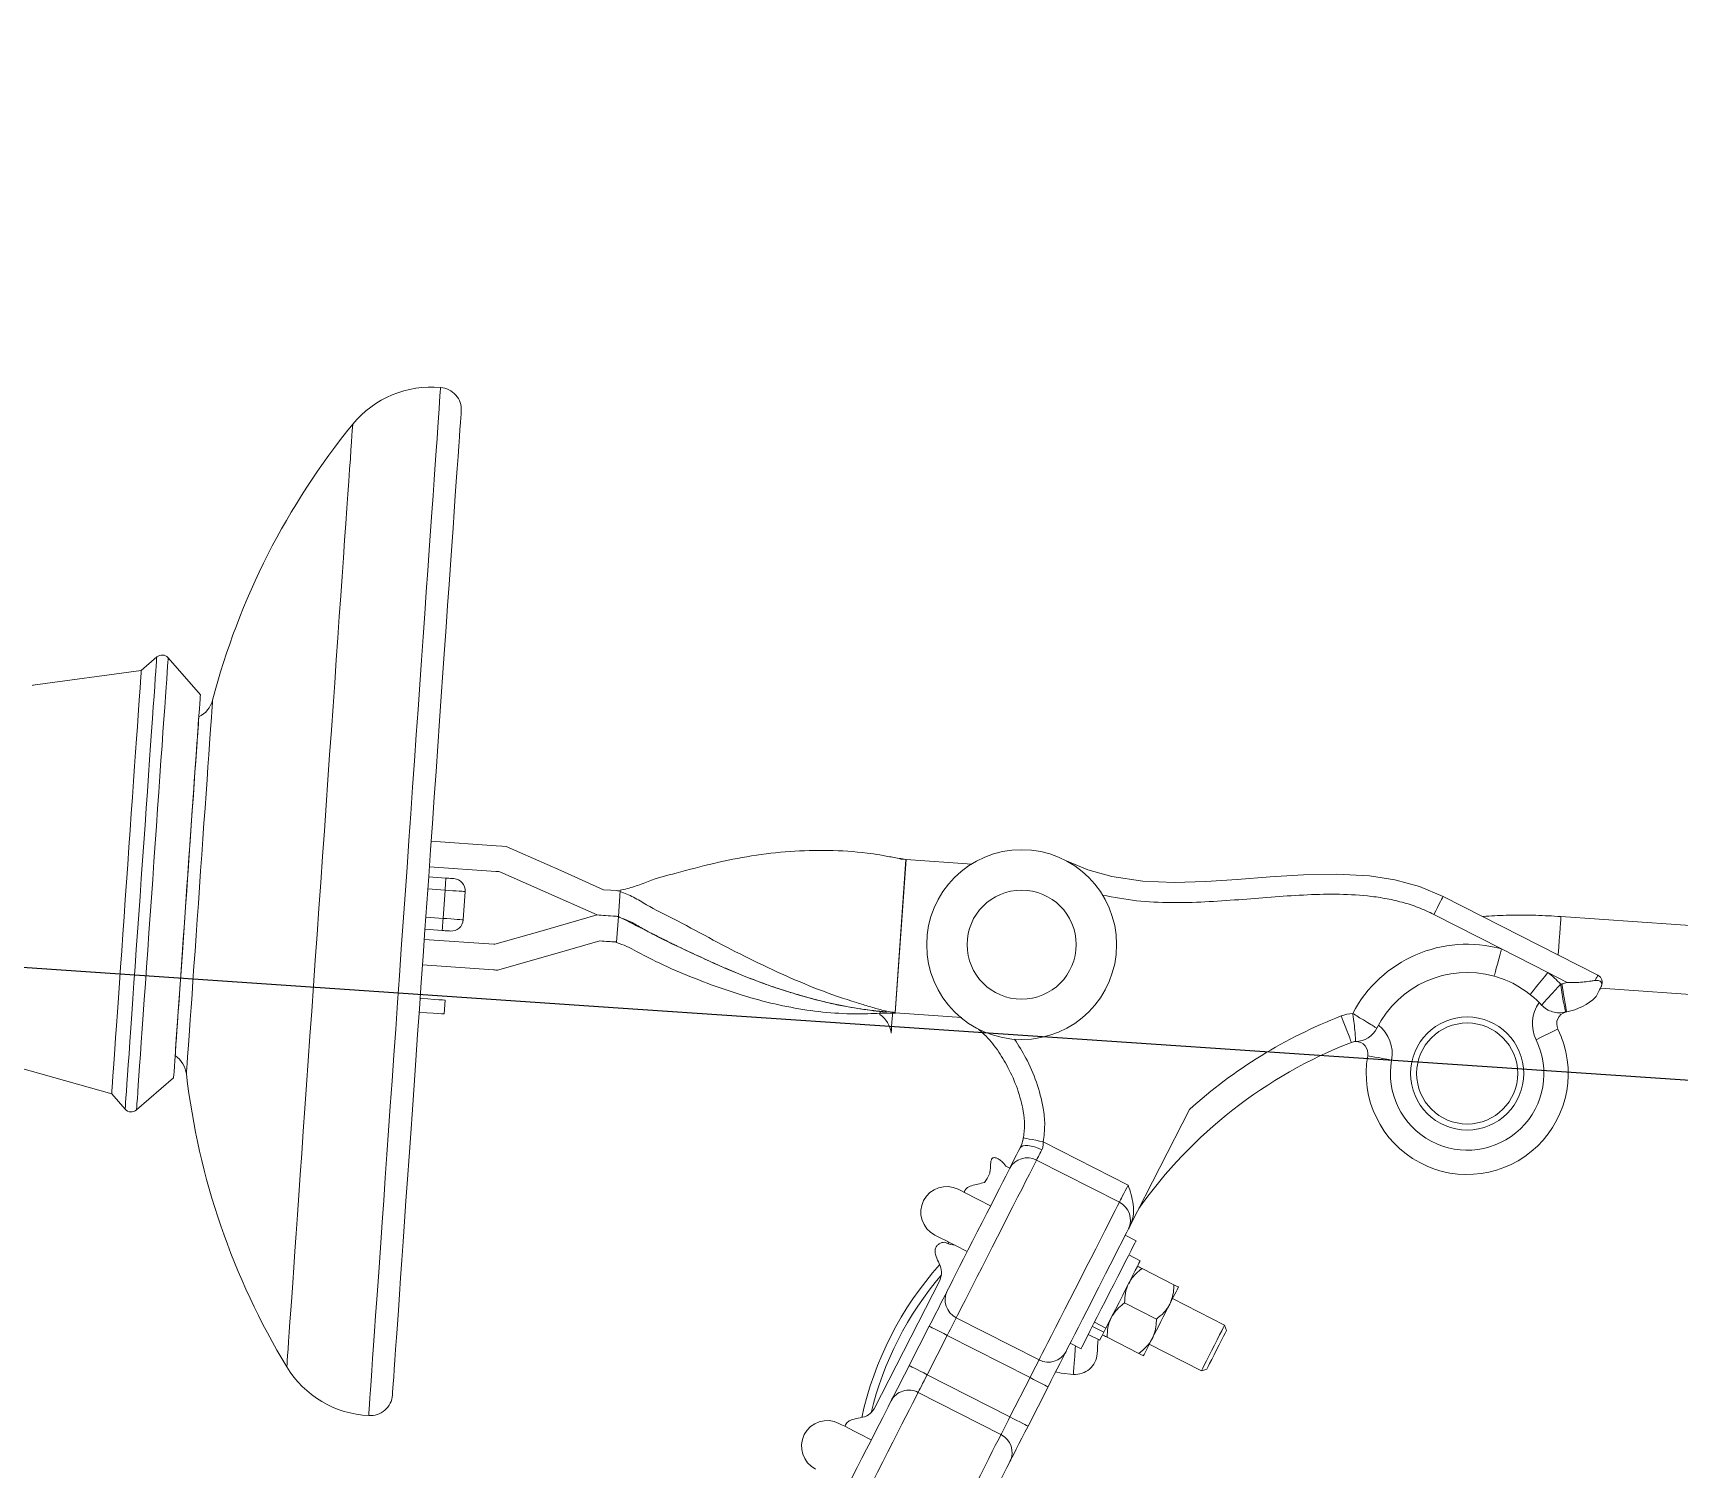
# Model space of a CAD drawing. Header units: millimetres. Extents: x 1587714 to 3094800, y -694377 to -413614.
# Drawn here: x 2257578.2 to 2257985.5, y -549920.4 to -549565 of the extents above; entities that cross this region are included whole.
import ezdxf

# ---------------------------------------------------------------- set-up
doc = ezdxf.new("R2010")
doc.units = ezdxf.units.MM

# ---------------------------------------------------------------- blocks, each defined once
blk = doc.blocks.new('poste RT1 vista lateral')
at = {"color": 7, "linetype": 'Continuous', "lineweight": 15}
for p, q in [((1221.1486, 9026.1738), (1217.3214, 9022.8465)), ((1231.936, 9016.8126), (1223.9701, 9025.9764)), ((1217.3214, 9022.8465), (1190.5083, 9019.2301)), ((1289.0289, 8980.592), (1305.1416, 8979.4648)), ((1403.8661, 8938.1278), (1406.5169, 8976.0354)), ((1406.5172, 8976.0411), (1405.1575, 8976.1012)), ((1406.5169, 8976.0354), (1422.8147, 8974.8957)), ((1304.9919, 8973.1095), (1288.5859, 8974.2568)), ((1288.4116, 8971.7629), (1292.6708, 8971.4653)), ((1292.4615, 8968.4727), (1291.9732, 8961.4899)), ((1297.4493, 8968.1237), (1296.961, 8961.1409)), ((1335.8049, 8968.2992), (1335.362, 8961.9639)), ((1539.3773, 8966.9383), (1577.677, 8947.4242)), ((1334.919, 8955.6296), (1335.362, 8961.9639)), ((1553.8693, 8953.9435), (1537.1074, 8962.4836)), ((1962.7506, 8934.3827), (1568.5253, 8961.9496)), ((1304.5674, 8955.0955), (1287.3303, 8956.301)), ((1291.764, 8958.4973), (1287.5047, 8958.7948)), ((1565.2832, 8948.127), (1553.8693, 8953.9435)), ((1286.8874, 8949.9667), (1304.4177, 8948.7402)), ((1570.1217, 8945.6618), (1565.2832, 8948.127)), ((1578.2917, 8944.2255), (1961.5648, 8917.4245)), ((1292.2319, 8937.8607), (1292.4692, 8941.2558)), ((1563.7401, 8940.0523), (1563.7282, 8940.0399)), ((1403.8655, 8938.1201), (1403.1975, 8938.184)), ((1403.6911, 8938.1411), (1403.1975, 8938.184)), ((1403.8661, 8938.1278), (1420.2915, 8936.9786)), ((1569.7002, 8938.329), (1569.7042, 8938.3118)), ((1183.9482, 8925.4162), (1209.9969, 8918.1025)), ((1216.1454, 8914.078), (1225.3092, 8922.044)), ((1209.9969, 8918.1025), (1213.3239, 8914.2754)), ((1476.6128, 8914.2182), (1461.9946, 8885.5288)), ((1435.3964, 8906.462), (1435.5915, 8907.4976)), ((1440.4721, 8906.213), (1461.4708, 8895.5138)), ((1431.24, 8900.1639), (1432.183, 8899.6842)), ((1438.8046, 8901.6659), (1459.2876, 8891.2289)), ((1463.4273, 8881.7322), (1460.7542, 8883.0941)), ((1416.8614, 8881.4976), (1417.1434, 8880.8596)), ((1464.4567, 8876.7588), (1461.6278, 8878.2008)), ((1464.9022, 8874.8362), (1472.778, 8870.8231)), ((1398.6631, 8840.1196), (1414.9348, 8872.0553)), ((1460.5779, 8866.3495), (1468.4537, 8862.3364)), ((1485.3395, 8860.8592), (1472.4682, 8867.4176)), ((1418.9392, 8862.6778), (1439.4223, 8852.2418)), ((1407.2984, 8850.8456), (1412.2529, 8860.5692)), ((1416.7078, 8858.2985), (1411.7535, 8848.5749)), ((1416.7078, 8858.2985), (1437.191, 8847.8625)), ((1451.6071, 8858.5341), (1454.436, 8857.0921)), ((1455.4482, 8859.0786), (1452.6193, 8860.5206)), ((1455.9698, 8860.1029), (1453.1408, 8861.5439)), ((1455.9698, 8860.1029), (1455.4482, 8859.0786)), ((1485.7765, 8859.5145), (1485.3395, 8860.8592)), ((1447.1346, 8856.3645), (1449.8076, 8855.0026)), ((1456.2537, 8857.8627), (1464.1295, 8853.8496)), ((1466.7025, 8856.1022), (1479.5738, 8849.5438)), ((1479.5738, 8849.5438), (1480.9188, 8849.9806)), ((1411.7535, 8848.5749), (1432.2366, 8838.1388)), ((1432.2366, 8838.1388), (1437.191, 8847.8625)), ((1409.5221, 8844.1956), (1430.0053, 8833.7595)), ((1441.646, 8845.5927), (1436.6916, 8835.8691))]:
    blk.add_line(p, q, dxfattribs=at)
at = {"color": 8, "linetype": 'Continuous', "lineweight": 15}
for p, q in [((1292.4615, 8968.4727), (1288.2023, 8968.7703)), ((1287.714, 8961.7875), (1291.9732, 8961.4899))]:
    blk.add_line(p, q, dxfattribs=at)
at = {"color": 5, "linetype": 'Continuous', "lineweight": 15, "flags": 128}
for points in [[(1273.5753, 8838.4621), (1273.5877, 8838.6385), (1273.6248, 8839.1707), (1273.6867, 8840.0538), (1273.773, 8841.2879), (1273.8835, 8842.869), (1274.0179, 8844.7917), (1274.1759, 8847.0509), (1274.3571, 8849.642), (1274.5608, 8852.5555), (1274.7867, 8855.7847), (1275.0338, 8859.3199), (1275.3018, 8863.1508), (1275.5897, 8867.2688), (1275.8968, 8871.6605), (1276.2222, 8876.3134), (1276.565, 8881.2163), (1276.9243, 8886.3547), (1277.2991, 8891.7134), (1277.6882, 8897.2781), (1278.0907, 8903.0344), (1278.5053, 8908.9644), (1278.9311, 8915.0527), (1279.3667, 8921.2821), (1279.8109, 8927.6354), (1280.2626, 8934.0947), (1280.7204, 8940.6416), (1281.1831, 8947.2582), (1281.6494, 8953.9263), (1282.118, 8960.6268), (1282.5875, 8967.3417), (1283.0567, 8974.0517), (1283.5243, 8980.7389), (1283.989, 8987.3831), (1284.4493, 8993.9673), (1284.9042, 9000.4733), (1285.3524, 9006.881), (1285.7924, 9013.1743), (1286.2232, 9019.336), (1286.6436, 9025.347), (1287.0523, 9031.1921), (1287.4483, 9036.855), (1287.8304, 9042.3186), (1288.1975, 9047.5686), (1288.5487, 9052.5906), (1288.8829, 9057.3704), (1289.1993, 9061.8947), (1289.4969, 9066.1509), (1289.7749, 9070.1268), (1290.0326, 9073.8118), (1290.2691, 9077.1945), (1290.484, 9080.2672), (1290.6765, 9083.0204), (1290.8461, 9085.4456), (1290.9924, 9087.538), (1291.1149, 9089.2899), (1291.2133, 9090.6985), (1291.2875, 9091.7571), (1291.337, 9092.4656), (1291.3618, 9092.8195), (1291.3649, 9092.8643)], [(1279.447, 8843.5643), (1279.4595, 8843.7426), (1279.4969, 8844.2776), (1279.5591, 8845.1684), (1279.646, 8846.41), (1279.7573, 8848.0008), (1279.8926, 8849.9358), (1280.0515, 8852.2093), (1280.2336, 8854.8138), (1280.4385, 8857.7425), (1280.6653, 8860.9869), (1280.9136, 8864.5375), (1281.1825, 8868.3827), (1281.4713, 8872.5131), (1281.7791, 8876.9152), (1282.105, 8881.5758), (1282.4482, 8886.4825), (1282.8074, 8891.6209), (1283.1818, 8896.9748), (1283.5702, 8902.529), (1283.9714, 8908.2673), (1284.3844, 8914.1724), (1284.8079, 8920.2282), (1285.2405, 8926.4157), (1285.6812, 8932.7166), (1286.1285, 8939.1139), (1286.5812, 8945.5874), (1287.0379, 8952.1191), (1287.4973, 8958.6899), (1287.9582, 8965.2789), (1288.4189, 8971.8688), (1288.8783, 8978.4386), (1289.3351, 8984.9703), (1289.7878, 8991.4439), (1290.2351, 8997.8411), (1290.6758, 9004.143), (1291.1084, 9010.3304), (1291.5319, 9016.3853), (1291.9448, 9022.2914), (1292.3461, 9028.0297), (1292.7345, 9033.5839), (1293.1089, 9038.9378), (1293.4681, 9044.0753), (1293.8113, 9048.9819), (1294.1372, 9053.6435), (1294.445, 9058.0456), (1294.7337, 9062.175), (1295.0026, 9066.0212), (1295.251, 9069.5708), (1295.4778, 9072.8152), (1295.6826, 9075.7439), (1295.8648, 9078.3494), (1296.0237, 9080.622), (1296.159, 9082.557), (1296.2702, 9084.1477), (1296.3571, 9085.3903), (1296.4193, 9086.2801), (1296.4568, 9086.8151), (1296.4693, 9086.9935)], [(1228.4859, 8922.91), (1228.4982, 8923.0864), (1228.5351, 8923.6138), (1228.5962, 8924.4883), (1228.6812, 8925.7023), (1228.7892, 8927.2482), (1228.9196, 8929.1136), (1229.0714, 8931.2842), (1229.2433, 8933.7428), (1229.4342, 8936.4712), (1229.6424, 8939.4495), (1229.8665, 8942.6539), (1230.1048, 8946.0604), (1230.3553, 8949.6434), (1230.6162, 8953.3751), (1230.8856, 8957.2279), (1231.1614, 8961.1714), (1231.4414, 8965.1759), (1231.7236, 8969.2118), (1232.0057, 8973.2468), (1232.2858, 8977.2513), (1232.5615, 8981.1947), (1232.8309, 8985.0476), (1233.0919, 8988.7793), (1233.3424, 8992.3623), (1233.5807, 8995.7688), (1233.8047, 8998.9731), (1234.013, 9001.9515), (1234.2038, 9004.6799), (1234.3757, 9007.1385), (1234.5275, 9009.3091), (1234.6579, 9011.1744), (1234.766, 9012.7203), (1234.851, 9013.9344), (1234.912, 9014.8089), (1234.9489, 9015.3363), (1234.9613, 9015.5127)]]:
    blk.add_lwpolyline(points, dxfattribs=at)
at = {"color": 8, "linetype": 'Continuous', "lineweight": 15, "flags": 128}
for points in [[(1253.3283, 8850.5023), (1253.3407, 8850.6796), (1253.3778, 8851.2108), (1253.4396, 8852.093), (1253.5257, 8853.3251), (1253.636, 8854.9035), (1253.7702, 8856.8213), (1253.9278, 8859.0758), (1254.1083, 8861.6574), (1254.3113, 8864.5594), (1254.536, 8867.7733), (1254.7818, 8871.2885), (1255.048, 8875.0947), (1255.3337, 8879.1802), (1255.6381, 8883.5337), (1255.9602, 8888.1409), (1256.2991, 8892.9875), (1256.6538, 8898.0591), (1257.0232, 8903.3406), (1257.406, 8908.8166), (1257.8013, 8914.469), (1258.2077, 8920.2816), (1258.6241, 8926.2364), (1259.0492, 8932.3151), (1259.4817, 8938.4997), (1259.9202, 8944.772), (1260.3635, 8951.1111), (1260.8103, 8957.4997), (1261.259, 8963.917), (1261.7084, 8970.3438), (1262.1572, 8976.7611), (1262.6039, 8983.1498), (1263.0472, 8989.4888), (1263.4857, 8995.7612), (1263.9182, 9001.9457), (1264.3433, 9008.0245), (1264.7597, 9013.9792), (1265.1662, 9019.7918), (1265.5614, 9025.4443), (1265.9443, 9030.9193), (1266.3136, 9036.2017), (1266.6683, 9041.2734), (1267.0072, 9046.1199), (1267.3294, 9050.7271), (1267.6337, 9055.0797), (1267.9195, 9059.1662), (1268.1857, 9062.9723), (1268.4315, 9066.4876), (1268.6562, 9069.7014), (1268.8591, 9072.6035), (1269.0396, 9075.1851), (1269.1972, 9077.4386), (1269.3314, 9079.3574), (1269.4417, 9080.9357), (1269.5279, 9082.1679), (1269.5896, 9083.05), (1269.6267, 9083.5812), (1269.6391, 9083.7576), (1269.6391, 9083.7576)], [(1213.3239, 8914.2754), (1213.3362, 8914.4518), (1213.3733, 8914.9811), (1213.4347, 8915.8604), (1213.5202, 8917.083), (1213.6292, 8918.6413), (1213.7609, 8920.5258), (1213.9147, 8922.725), (1214.0895, 8925.2236), (1214.2841, 8928.0074), (1214.4974, 8931.0572), (1214.7281, 8934.356), (1214.9745, 8937.8808), (1215.2353, 8941.6096), (1215.5088, 8945.5206), (1215.7931, 8949.5871), (1216.0866, 8953.7833), (1216.3873, 8958.0843), (1216.6934, 8962.4627), (1217.003, 8966.8887), (1217.314, 8971.3366), (1217.6246, 8975.7779), (1217.9326, 8980.1829), (1218.2363, 8984.5259), (1218.5336, 8988.7784), (1218.8228, 8992.9135), (1219.1019, 8996.9046), (1219.3692, 9000.7279), (1219.623, 9004.3576), (1219.8618, 9007.7717), (1220.084, 9010.9484), (1220.288, 9013.8676), (1220.4729, 9016.5112), (1220.6373, 9018.862), (1220.7802, 9020.9057), (1220.9007, 9022.6281), (1220.9979, 9024.0195), (1221.0715, 9025.0714), (1221.1208, 9025.7761), (1221.1455, 9026.129), (1221.1486, 9026.1738)], [(1216.1454, 8914.078), (1216.1578, 8914.2544), (1216.1948, 8914.7847), (1216.2563, 8915.663), (1216.3417, 8916.8856), (1216.4507, 8918.4439), (1216.5825, 8920.3284), (1216.7363, 8922.5276), (1216.911, 8925.0262), (1217.1056, 8927.81), (1217.319, 8930.8608), (1217.5496, 8934.1586), (1217.796, 8937.6833), (1218.0569, 8941.4132), (1218.3303, 8945.3232), (1218.6146, 8949.3897), (1218.9081, 8953.5868), (1219.2088, 8957.8869), (1219.515, 8962.2653), (1219.8245, 8966.6913), (1220.1355, 8971.1392), (1220.4461, 8975.5805), (1220.7542, 8979.9855), (1221.0578, 8984.3285), (1221.3551, 8988.5809), (1221.6443, 8992.7161), (1221.9234, 8996.7072), (1222.1907, 9000.5305), (1222.4446, 9004.1602), (1222.6833, 9007.5743), (1222.9055, 9010.751), (1223.1096, 9013.6702), (1223.2944, 9016.3138), (1223.4588, 9018.6646), (1223.6017, 9020.7083), (1223.7222, 9022.4307), (1223.8195, 9023.8221), (1223.893, 9024.874), (1223.9423, 9025.5787), (1223.967, 9025.9316), (1223.9701, 9025.9764)], [(1190.4958, 9019.0508), (1190.5083, 9019.2301), (1190.5083, 9019.2301)], [(1568.5253, 8961.9496), (1568.5123, 8961.7646), (1568.474, 8961.2162), (1568.412, 8960.3302), (1568.329, 8959.1439), (1568.2288, 8957.7105), (1568.1155, 8956.0902), (1567.9943, 8954.3564), (1567.8703, 8952.5845), (1567.8594, 8952.4262)]]:
    blk.add_lwpolyline(points, dxfattribs=at)
at = {"color": 7, "linetype": 'Continuous', "lineweight": 15, "flags": 128}
for points in [[(1209.9969, 8918.1025), (1210.0095, 8918.2808), (1210.0469, 8918.8168), (1210.109, 8919.7047), (1210.1954, 8920.9397), (1210.3054, 8922.5132), (1210.4383, 8924.4149), (1210.5933, 8926.6303), (1210.7692, 8929.1461), (1210.9648, 8931.9432), (1211.1788, 8935.0035), (1211.4098, 8938.307), (1211.6561, 8941.8299), (1211.9162, 8945.5483), (1212.1881, 8949.4364), (1212.4701, 8953.4695), (1212.7602, 8957.618), (1213.0564, 8961.8542), (1213.3567, 8966.1496), (1213.6592, 8970.4745), (1213.9616, 8974.7994), (1214.262, 8979.0947), (1214.5582, 8983.331), (1214.8483, 8987.4794), (1215.1303, 8991.5125), (1215.4022, 8995.4007), (1215.6622, 8999.119), (1215.9085, 9002.6419), (1216.1395, 9005.9454), (1216.3535, 9009.0058), (1216.5492, 9011.8039), (1216.7251, 9014.3187), (1216.88, 9016.5341), (1217.0129, 9018.4357), (1217.123, 9020.0093), (1217.2093, 9021.2443), (1217.2715, 9022.1322), (1217.3089, 9022.6681), (1217.3214, 9022.8465)], [(1225.3092, 8922.044), (1225.3215, 8922.2195), (1225.3582, 8922.744), (1225.4191, 8923.6147), (1225.5036, 8924.825), (1225.6113, 8926.3642), (1225.7413, 8928.2229), (1225.8926, 8930.3868), (1226.0642, 8932.8396), (1226.2546, 8935.5643), (1226.4626, 8938.5388), (1226.6866, 8941.7412), (1226.9249, 8945.1497), (1227.1758, 8948.7374), (1227.4374, 8952.4786), (1227.7078, 8956.3458), (1227.985, 8960.3093), (1228.2668, 8964.3404), (1228.5513, 8968.4088), (1228.8364, 8972.4848), (1229.1198, 8976.5389), (1229.3996, 8980.5396), (1229.6736, 8984.4582), (1229.9399, 8988.2653), (1230.1964, 8991.9331), (1230.4412, 8995.435), (1230.6725, 8998.7433), (1230.8887, 9001.8351), (1231.0882, 9004.6866), (1231.2693, 9007.2777), (1231.4309, 9009.5885), (1231.5717, 9011.6017), (1231.6906, 9013.3021), (1231.7869, 9014.6782), (1231.8596, 9015.7197), (1231.9085, 9016.4177), (1231.933, 9016.7687), (1231.936, 9016.8126)], [(1225.6939, 8927.5258), (1225.7065, 8927.7041), (1225.7438, 8928.2391), (1225.8058, 8929.1251), (1225.8918, 8930.3553), (1226.0012, 8931.9184), (1226.1328, 8933.8019), (1226.2858, 8935.9896), (1226.4587, 8938.4615), (1226.6501, 8941.1986), (1226.8583, 8944.176), (1227.0815, 8947.3689), (1227.318, 8950.7506), (1227.5656, 8954.2916), (1227.8222, 8957.9613), (1228.0856, 8961.7283), (1228.3537, 8965.5621), (1228.6241, 8969.4283), (1228.8944, 8973.2945), (1229.1625, 8977.1273), (1229.4259, 8980.8953), (1229.6826, 8984.565), (1229.9301, 8988.106), (1230.1666, 8991.4868), (1230.3898, 8994.6797), (1230.598, 8997.658), (1230.7894, 9000.3941), (1230.9623, 9002.867), (1231.1153, 9005.0547), (1231.247, 9006.9373), (1231.3563, 9008.5013), (1231.4423, 9009.7306), (1231.5043, 9010.6175), (1231.5417, 9011.1516), (1231.5542, 9011.3308), (1231.5542, 9011.3308)], [(1305.1416, 8979.4648), (1306.531, 8979.3675), (1307.6227, 8979.2912)], [(1307.6227, 8979.2912), (1321.0848, 8973.2974), (1331.662, 8968.5881)], [(1403.8132, 8938.1392), (1405.1386, 8957.0925), (1406.4639, 8976.0468)], [(1406.5169, 8976.0354), (1406.5169, 8976.0354)], [(1406.5169, 8976.0354), (1406.5169, 8976.0354)], [(1406.5169, 8976.0354), (1406.5169, 8976.0354)], [(1330.1022, 8962.332), (1316.6401, 8968.3259), (1306.0629, 8973.0351)], [(1445.7836, 8975.92), (1445.7836, 8975.92), (1451.4656, 8973.5177), (1457.4153, 8971.8697), (1465.0812, 8970.7282), (1472.855, 8970.381), (1480.666, 8970.587), (1488.4433, 8971.1039), (1496.6211, 8971.7572), (1504.8167, 8972.2979), (1513.0072, 8972.4705), (1521.1694, 8972.0175), (1527.4276, 8971.0448), (1533.5541, 8969.3806), (1539.3773, 8966.9383)], [(1292.6708, 8971.4653), (1292.6667, 8971.4081), (1292.6548, 8971.2374), (1292.6355, 8970.9609), (1292.6094, 8970.5889), (1292.5777, 8970.135), (1292.5416, 8969.6181), (1292.5024, 8969.0564), (1292.4615, 8968.4727)], [(1297.4493, 8968.1237), (1297.3535, 8968.1304), (1297.0696, 8968.1504), (1296.6088, 8968.1828), (1295.9884, 8968.2257), (1295.2326, 8968.2791), (1294.3702, 8968.3392), (1293.4346, 8968.405), (1292.4615, 8968.4727)], [(1292.6708, 8971.4653), (1293.06, 8971.4377), (1293.4342, 8971.4119), (1293.7792, 8971.3881), (1294.0815, 8971.3671), (1294.3296, 8971.349), (1294.514, 8971.3366), (1294.6275, 8971.329), (1294.6659, 8971.3261)], [(1331.662, 8968.5881), (1333.4687, 8968.4622), (1334.8884, 8968.363)], [(1335.8049, 8968.2992), (1335.8049, 8968.2992)], [(1539.3773, 8966.9383), (1539.3336, 8966.8534), (1539.2045, 8966.5997), (1538.9947, 8966.1877), (1538.7124, 8965.6336), (1538.3685, 8964.9584), (1537.976, 8964.1888), (1537.5502, 8963.3524), (1537.1074, 8962.4836)], [(1291.9732, 8961.4899), (1291.9324, 8960.9063), (1291.8931, 8960.3446), (1291.857, 8959.8267), (1291.8252, 8959.3737), (1291.7991, 8959.0018), (1291.7798, 8958.7252), (1291.7679, 8958.5545), (1291.764, 8958.4973)], [(1291.9732, 8961.4899), (1292.9463, 8961.4213), (1293.882, 8961.3564), (1294.7443, 8961.2963), (1295.5001, 8961.2429), (1296.1204, 8961.2), (1296.5813, 8961.1676), (1296.8652, 8961.1475), (1296.961, 8961.1409)], [(1330.1022, 8962.332), (1315.937, 8958.2703), (1304.8073, 8955.0793)], [(1335.362, 8961.9639), (1335.362, 8961.9639)], [(1293.7591, 8958.3571), (1293.7207, 8958.36), (1293.6072, 8958.3685), (1293.4228, 8958.3809), (1293.1747, 8958.3981), (1292.8724, 8958.4191), (1292.5274, 8958.4439), (1292.1532, 8958.4696), (1291.764, 8958.4973)], [(1305.4813, 8948.6659), (1319.6464, 8952.7276), (1330.7762, 8955.9195)], [(1334.919, 8955.6296), (1334.919, 8955.6296)], [(1553.8693, 8953.9435), (1553.5055, 8952.6265), (1553.1557, 8951.3609), (1552.8333, 8950.1946), (1552.5507, 8949.1723), (1552.3188, 8948.333), (1552.1464, 8947.7093), (1552.0403, 8947.3259), (1552.0045, 8947.1962)], [(1565.2832, 8948.127), (1564.4322, 8947.0589), (1563.6138, 8946.0328), (1562.8597, 8945.0858), (1562.1986, 8944.2561), (1561.6562, 8943.5751), (1561.253, 8943.0697), (1561.0048, 8942.7578), (1560.9209, 8942.6529)], [(1568.7299, 8945.2603), (1568.9697, 8943.9156), (1569.2002, 8942.6224), (1569.4127, 8941.4313), (1569.599, 8940.387), (1569.7518, 8939.5297), (1569.8654, 8938.8936), (1569.9353, 8938.5016), (1569.9589, 8938.369)], [(1577.0127, 8946.1205), (1577.1621, 8946.4142), (1577.2947, 8946.6736), (1577.4091, 8946.8987), (1577.5042, 8947.0856), (1577.5792, 8947.2325), (1577.6333, 8947.3383), (1577.666, 8947.4022), (1577.677, 8947.4242)], [(1292.4692, 8941.2558), (1292.313, 8941.2663), (1291.7987, 8941.3025), (1290.935, 8941.3636), (1289.739, 8941.4465), (1288.2339, 8941.5524), (1286.449, 8941.6764), (1286.3084, 8941.6869)], [(1292.2319, 8937.8607), (1292.0757, 8937.8712), (1291.5612, 8937.9075), (1290.6976, 8937.9675), (1289.5016, 8938.0515), (1287.9965, 8938.1564), (1286.2116, 8938.2813), (1286.071, 8938.2918)], [(1400.0496, 8937.71), (1400.0622, 8937.8884), (1400.0995, 8938.4234), (1400.1013, 8938.4491)], [(1402.8415, 8933.0952), (1402.8539, 8933.2707), (1402.8907, 8933.7981), (1402.9519, 8934.6726), (1403.0368, 8935.8866), (1403.1449, 8937.4325), (1403.1785, 8937.9141)], [(1403.8661, 8938.1278), (1403.8661, 8938.1278)], [(1514.16, 8937.3353), (1514.6558, 8936.0631), (1515.1326, 8934.8395), (1515.572, 8933.7122), (1515.9571, 8932.7233), (1516.2732, 8931.9127), (1516.5081, 8931.3099), (1516.6527, 8930.939), (1516.7015, 8930.8131)], [(1567.792, 8934.0975), (1567.6884, 8934.047), (1567.3818, 8933.8963), (1566.8839, 8933.6531), (1566.2137, 8933.3251), (1565.3971, 8932.9245), (1564.4655, 8932.4687), (1563.4546, 8931.9737), (1562.4033, 8931.4587)], [(1520.7428, 8927.4924), (1520.8563, 8927.4724), (1521.1924, 8927.4123), (1521.7382, 8927.315), (1522.4729, 8927.1843), (1523.3679, 8927.0251), (1524.3892, 8926.8429), (1525.4974, 8926.6455), (1526.6497, 8926.4395)], [(1434.7366, 8904.6957), (1434.7366, 8904.6957), (1435.2182, 8905.8506), (1435.3646, 8906.3275), (1435.5661, 8907.1782)], [(1440.4721, 8906.213), (1439.5149, 8906.4019), (1438.5946, 8906.5831), (1437.7465, 8906.749), (1437.003, 8906.8959), (1436.3929, 8907.016), (1435.9395, 8907.1047), (1435.6603, 8907.16), (1435.5661, 8907.1782)], [(1432.1656, 8899.6499), (1432.3296, 8899.9712), (1432.5453, 8900.3947), (1432.8099, 8900.9144), (1433.1204, 8901.5238), (1433.4729, 8902.2152), (1433.863, 8902.981), (1434.2859, 8903.8117), (1434.7366, 8904.6957)], [(1440.0898, 8904.1884), (1439.2034, 8904.5975), (1438.3165, 8904.9227), (1437.4634, 8905.1526), (1436.6766, 8905.2775), (1435.9863, 8905.2927), (1435.4194, 8905.1974), (1434.9974, 8904.9962), (1434.7366, 8904.6957)], [(1440.0898, 8904.1884), (1439.8646, 8903.7468), (1439.6531, 8903.331), (1439.4581, 8902.9486), (1439.2819, 8902.6024), (1439.1267, 8902.2982), (1438.9944, 8902.0388), (1438.8865, 8901.8271), (1438.8046, 8901.6659)], [(1416.7163, 8869.3287), (1417.0173, 8869.9191), (1417.4846, 8870.8365), (1418.1081, 8872.0601), (1418.8739, 8873.5631), (1419.7648, 8875.3121), (1420.7614, 8877.2681), (1421.8413, 8879.3871), (1422.9809, 8881.6235), (1424.1546, 8883.9276), (1425.3365, 8886.2469), (1426.5005, 8888.5319), (1427.6207, 8890.7301), (1428.6723, 8892.7939), (1429.6319, 8894.6774), (1430.4783, 8896.3377), (1431.1927, 8897.7406), (1431.7593, 8898.8526), (1432.1656, 8899.6499)], [(1438.8046, 8901.6659), (1438.3697, 8900.8124), (1437.7819, 8899.6594), (1437.0506, 8898.2241), (1436.1879, 8896.5304), (1435.2077, 8894.6068), (1434.126, 8892.4839), (1432.9605, 8890.1961), (1431.7301, 8887.7814), (1430.4549, 8885.2789), (1429.1557, 8882.7288), (1427.8537, 8880.1739), (1426.5699, 8877.6543), (1425.3255, 8875.212), (1424.1405, 8872.8859), (1423.0345, 8870.7154), (1422.0254, 8868.7356), (1421.1297, 8866.977), (1420.3617, 8865.4702), (1419.7343, 8864.239), (1419.2576, 8863.3025), (1418.9392, 8862.6778)], [(1459.2876, 8891.2289), (1459.4159, 8891.4807), (1459.5978, 8891.8383), (1459.8287, 8892.2913), (1460.1024, 8892.8282), (1460.412, 8893.4357), (1460.7491, 8894.0976), (1461.1052, 8894.7966), (1461.4708, 8895.5138)], [(1427.434, 8890.3639), (1426.909, 8890.631), (1425.0069, 8891.6008), (1423.348, 8892.4458), (1421.9565, 8893.1544), (1420.8525, 8893.7171), (1420.0522, 8894.1252), (1419.5674, 8894.3722), (1419.4049, 8894.4552)], [(1439.4223, 8852.2418), (1439.7407, 8852.8664), (1440.2174, 8853.802), (1440.8448, 8855.0332), (1441.6127, 8856.54), (1442.5085, 8858.2985), (1443.5176, 8860.2793), (1444.6237, 8862.4499), (1445.8086, 8864.7749), (1447.053, 8867.2173), (1448.3367, 8869.7369), (1449.6388, 8872.2928), (1450.9381, 8874.8419), (1452.2132, 8877.3453), (1453.4436, 8879.76), (1454.6091, 8882.0469), (1455.6908, 8884.1698), (1456.6709, 8886.0943), (1457.5338, 8887.7871), (1458.265, 8889.2224), (1458.8528, 8890.3763), (1459.2876, 8891.2289)], [(1413.6393, 8883.1389), (1413.8017, 8883.0559), (1414.2866, 8882.8089), (1415.0868, 8882.4017), (1416.1908, 8881.839), (1417.5823, 8881.1295), (1419.2413, 8880.2845), (1421.1434, 8879.3156), (1421.6684, 8879.0476)], [(1461.5588, 8884.6734), (1461.1525, 8883.8761), (1460.5859, 8882.7641), (1459.8715, 8881.3612), (1459.025, 8879.7009), (1458.0655, 8877.8174), (1457.0138, 8875.7536), (1455.8937, 8873.5545), (1454.9643, 8871.731)], [(1461.9946, 8885.5288), (1461.9264, 8885.3943), (1461.8619, 8885.2684), (1461.8014, 8885.1492), (1461.7447, 8885.0386), (1461.6922, 8884.9347), (1461.6436, 8884.8393), (1461.5991, 8884.7525), (1461.5588, 8884.6734)], [(1416.0276, 8881.3527), (1417.4382, 8880.7738), (1418.6394, 8880.5916)], [(1463.4273, 8881.7322), (1463.3494, 8881.5796), (1463.1137, 8881.1171), (1462.7258, 8880.3561), (1462.1947, 8879.3137), (1461.5329, 8878.0148), (1460.7559, 8876.4889), (1459.8818, 8874.7742), (1458.9313, 8872.9088), (1457.9265, 8870.9366), (1456.891, 8868.9044), (1455.8491, 8866.8597), (1454.8252, 8864.8503), (1453.8433, 8862.9229), (1452.9265, 8861.1233), (1452.0962, 8859.4935), (1451.3719, 8858.0725), (1450.7704, 8856.8919), (1450.306, 8855.9802), (1449.9896, 8855.3593), (1449.8286, 8855.0436), (1449.8076, 8855.0026)], [(1464.4567, 8876.7588), (1464.3799, 8876.6081), (1464.1431, 8876.1437), (1463.7545, 8875.3808), (1463.2263, 8874.3441), (1462.5757, 8873.0671), (1461.8238, 8871.5918), (1460.9949, 8869.9648), (1460.116, 8868.2396), (1459.2152, 8866.4725), (1458.3221, 8864.7196), (1457.4652, 8863.0373), (1456.6726, 8861.4819), (1455.9698, 8860.1029)], [(1454.9643, 8871.731), (1454.218, 8870.2662), (1453.2322, 8868.3312)], [(1473.9096, 8870.2462), (1473.8726, 8870.1737), (1473.7622, 8869.9572), (1473.5804, 8869.6005), (1473.3302, 8869.1094), (1473.016, 8868.4933), (1472.6431, 8867.7609), (1472.2177, 8866.9264), (1471.7475, 8866.0033)], [(1412.2529, 8860.5692), (1413.0364, 8862.1066), (1413.7965, 8863.5981), (1414.5102, 8864.9991), (1415.1561, 8866.2665), (1415.7148, 8867.3632), (1416.1696, 8868.2559), (1416.5068, 8868.9177), (1416.7163, 8869.3287)], [(1453.2322, 8868.3312), (1452.374, 8866.647), (1451.2345, 8864.4106), (1450.1546, 8862.2916), (1449.158, 8860.3356), (1448.2671, 8858.5865), (1447.5012, 8857.0836), (1446.8778, 8855.86), (1446.4105, 8854.9426), (1446.1095, 8854.3522)], [(1418.9392, 8862.6778), (1418.8345, 8862.4728), (1418.666, 8862.1418), (1418.4386, 8861.6955), (1418.1592, 8861.1472), (1417.8364, 8860.5139), (1417.4796, 8859.813), (1417.0995, 8859.0672), (1416.7078, 8858.2985)], [(1467.4231, 8857.5165), (1467.9305, 8858.5122), (1468.4661, 8859.5631), (1469.0209, 8860.6522), (1469.5854, 8861.7594), (1470.1497, 8862.8676), (1470.7045, 8863.9567), (1471.2401, 8865.0076), (1471.7475, 8866.0033)], [(1416.7078, 8858.2985), (1415.8388, 8858.742), (1415.003, 8859.1673), (1414.2328, 8859.5603), (1413.5577, 8859.9036), (1413.0036, 8860.1859), (1412.592, 8860.3957), (1412.3384, 8860.5254), (1412.2529, 8860.5692)], [(1455.4482, 8859.0786), (1454.9717, 8858.144), (1454.6402, 8857.4936), (1454.4643, 8857.1484), (1454.436, 8857.0921)], [(1479.5738, 8849.5438), (1479.6576, 8849.7078), (1479.904, 8850.1914), (1480.2988, 8850.9667), (1480.8189, 8851.9871), (1481.4344, 8853.1954), (1482.1091, 8854.5191), (1482.8041, 8855.8838), (1483.4789, 8857.2075), (1484.0943, 8858.4158), (1484.6144, 8859.4363), (1485.0093, 8860.2116), (1485.2557, 8860.6951), (1485.3395, 8860.8592), (1485.3395, 8860.8592)], [(1485.7765, 8859.5145), (1485.6938, 8859.3524), (1485.4511, 8858.8755), (1485.0651, 8858.1183), (1484.5621, 8857.1312), (1483.9763, 8855.9811), (1483.3476, 8854.748), (1482.719, 8853.514), (1482.1332, 8852.3638), (1481.6302, 8851.3768), (1481.2442, 8850.6196), (1481.0016, 8850.1427), (1480.9188, 8849.9806)], [(1446.1095, 8854.3522), (1445.9, 8853.9412), (1445.5628, 8853.2794), (1445.108, 8852.3867), (1444.5493, 8851.29), (1443.9033, 8850.0226), (1443.1897, 8848.6216), (1442.4296, 8847.1301), (1441.646, 8845.5927)], [(1447.931, 8848.6464), (1447.9434, 8848.8238), (1447.9805, 8849.355), (1448.0423, 8850.239), (1448.1286, 8851.4721), (1448.2392, 8853.0533), (1448.3736, 8854.9759), (1448.4246, 8855.7065)], [(1453.8027, 8853.7486), (1453.8152, 8853.9279), (1453.8526, 8854.4629), (1453.9148, 8855.3526), (1454.0016, 8856.5943), (1454.0503, 8857.2886)], [(1465.261, 8853.2727), (1465.2981, 8853.3452), (1465.4084, 8853.5626), (1465.5902, 8853.9193), (1465.8404, 8854.4104), (1466.1546, 8855.0265), (1466.5276, 8855.7589), (1466.9529, 8856.5934), (1467.4231, 8857.5165)], [(1402.835, 8842.0851), (1403.0444, 8842.4962), (1403.3817, 8843.158), (1403.8364, 8844.0506), (1404.3952, 8845.1474), (1405.0412, 8846.4148), (1405.7549, 8847.8158), (1406.5148, 8849.3073), (1407.2984, 8850.8456)], [(1411.7535, 8848.5749), (1410.8843, 8849.0183), (1410.0486, 8849.4437), (1409.2783, 8849.8366), (1408.6033, 8850.1809), (1408.0493, 8850.4632), (1407.6375, 8850.673), (1407.384, 8850.8017), (1407.2984, 8850.8456)], [(1437.191, 8847.8625), (1437.5827, 8848.6311), (1437.9627, 8849.3769), (1438.3194, 8850.0769), (1438.6423, 8850.7111), (1438.9216, 8851.2585), (1439.1491, 8851.7048), (1439.3177, 8852.0358), (1439.4223, 8852.2418)], [(1411.7535, 8848.5749), (1411.3618, 8847.8062), (1410.9818, 8847.0604), (1410.625, 8846.3604), (1410.3021, 8845.7272), (1410.0228, 8845.1788), (1409.7954, 8844.7325), (1409.6268, 8844.4016), (1409.5221, 8844.1956)], [(1441.646, 8845.5927), (1441.5605, 8845.6357), (1441.3069, 8845.7654), (1440.8951, 8845.9752), (1440.3412, 8846.2574), (1439.6661, 8846.6008), (1438.8959, 8846.9937), (1438.0601, 8847.419), (1437.191, 8847.8625)], [(1443.5106, 8849.252), (1444.8852, 8848.9764), (1447.931, 8848.6464)], [(1387.217, 8811.4331), (1387.5104, 8812.0091), (1387.964, 8812.8989), (1388.568, 8814.0843), (1389.3096, 8815.5406), (1390.173, 8817.2343), (1391.1398, 8819.1321), (1392.1895, 8821.192), (1393.2995, 8823.3712), (1394.4463, 8825.6218), (1395.6056, 8827.8964), (1396.7524, 8830.148), (1397.8625, 8832.3262), (1398.9121, 8834.3861), (1399.8789, 8836.2839), (1400.7424, 8837.9786), (1401.484, 8839.4339), (1402.088, 8840.6193), (1402.5416, 8841.5091), (1402.835, 8842.0851)], [(1409.5221, 8844.1956), (1409.2086, 8843.5805), (1408.7405, 8842.6621), (1408.1251, 8841.4547), (1407.3723, 8839.9765), (1406.4941, 8838.2533), (1405.5043, 8836.3106), (1404.4188, 8834.1801), (1403.2547, 8831.8951), (1402.0307, 8829.4928), (1400.7661, 8827.0113), (1399.481, 8824.4889), (1398.1959, 8821.9674), (1396.9314, 8819.4849), (1395.7073, 8817.0826), (1394.5432, 8814.7986), (1393.4577, 8812.6681), (1392.4679, 8810.7255), (1391.5897, 8809.0012), (1390.8369, 8807.524), (1390.2215, 8806.3166), (1389.7534, 8805.3973), (1389.4399, 8804.7822)], [(1430.0053, 8833.7595), (1430.1099, 8833.9646), (1430.2785, 8834.2955), (1430.5059, 8834.7418), (1430.7852, 8835.2902), (1431.1081, 8835.9244), (1431.4649, 8836.6244), (1431.8449, 8837.3702), (1432.2366, 8838.1388)], [(1436.6916, 8835.8691), (1436.606, 8835.912), (1436.3524, 8836.0417), (1435.9408, 8836.2515), (1435.3867, 8836.5338), (1434.7116, 8836.8771), (1433.9414, 8837.27), (1433.1058, 8837.6954), (1432.2366, 8838.1388)], [(1397.9247, 8832.4482), (1397.3996, 8832.7162), (1395.4976, 8833.6852), (1393.8387, 8834.5301), (1392.4471, 8835.2396), (1391.3432, 8835.8014), (1390.5429, 8836.2095), (1390.058, 8836.4565), (1389.8956, 8836.5395)], [(1409.923, 8794.3461), (1410.2365, 8794.9612), (1410.7047, 8795.8796), (1411.32, 8797.0879), (1412.0728, 8798.5651), (1412.9511, 8800.2884), (1413.9409, 8802.2311), (1415.0264, 8804.3616), (1416.1905, 8806.6466), (1417.4145, 8809.0489), (1418.6791, 8811.5304), (1419.9641, 8814.0528), (1421.2491, 8816.5743), (1422.5138, 8819.0567), (1423.7378, 8821.4591), (1424.9019, 8823.7431), (1425.9874, 8825.8736), (1426.9772, 8827.8162), (1427.8554, 8829.5405), (1428.6082, 8831.0177), (1429.2236, 8832.2251), (1429.6917, 8833.1444), (1430.0053, 8833.7595)], [(1436.6916, 8835.8691), (1435.908, 8834.3308), (1435.1479, 8832.8393), (1434.4342, 8831.4383), (1433.7884, 8830.1709), (1433.2296, 8829.0741), (1432.7748, 8828.1815), (1432.4376, 8827.5197), (1432.2282, 8827.1086)], [(1432.2282, 8827.1086), (1431.9348, 8826.5326), (1431.4812, 8825.6428), (1430.8772, 8824.4574), (1430.1356, 8823.0021), (1429.2721, 8821.3074), (1428.3053, 8819.4096), (1427.2557, 8817.3497), (1426.1456, 8815.1715), (1425.3854, 8813.679)]]:
    blk.add_lwpolyline(points, dxfattribs=at)
at = {"color": 7, "linetype": 'Continuous', "lineweight": 15}
for centre, radius in [((1435.1184, 8954.9886), 23.492), ((1435.1184, 8954.9886), 13.5), ((1545.3466, 8923.1077), 14), ((1545.3466, 8923.1077), 12.5)]:
    blk.add_circle(centre, radius, dxfattribs=at)
at = {"color": 5, "linetype": 'Continuous', "lineweight": 15}
for centre, radius, start, end in [((1289.0467, 9067.9241), 25.0474, 84.689602, 140.790029), ((1290.9826, 9087.3772), 5.5, 356, 86.015078), ((1409.1032, 8969.961), 180, 140.786917, 165.342779), ((1228.6725, 9017.1572), 6.5003, 296.315524, 345.342779), ((1222.0294, 8922.1567), 6.5003, 6.657221, 55.684476), ((1407.2726, 8943.7826), 180, 186.657221, 211.213083), ((1274.7507, 8863.4815), 25.0474, 211.209971, 267.310398), ((1273.9604, 8843.9482), 5.5, 265.984922, 356)]:
    blk.add_arc(centre, radius, start, end, dxfattribs=at)
at = {"color": 7, "linetype": 'Continuous', "lineweight": 15}
for centre, radius, start, end in [((1222.4607, 9024.6642), 2, 41, 131), ((1294.4566, 8968.3332), 3, 356, 86), ((1293.9683, 8961.3502), 3, 266, 356), ((1545.3466, 8923.1077), 31.9915, 74.549355, 152.279715), ((1545.3466, 8923.1077), 24.9915, 74.549355, 153.332941), ((1545.3466, 8923.1077), 31.9915, 43.702306, 51.450645), ((1570.4854, 8935.4163), 9.999, 100.111709, 101.602414), ((1567.5138, 8952.0793), 6.9269, 280.111709, 292.116123), ((1576.7689, 8945.6421), 2, 333, 63), ((1561.1831, 8953.4989), 19.4542, 332.770511, 333.221308), ((1545.3466, 8923.1077), 24.9915, 42.64908, 51.450645), ((1570.4854, 8935.4163), 8.999, 144.522096, 206.0875), ((1567.5138, 8952.0793), 13.9269, 280.111709, 314.00882), ((1396.3851, 8932.3412), 6.5003, 6.657221, 55.684476), ((1558.7942, 8822.7896), 122.935, 111.288965, 131.951049), ((1517.7903, 8928.019), 9.999, 94.379607, 111.288965), ((1570.4854, 8935.4163), 2.999, 105.099019, 206.0875), ((1570.4854, 8935.4163), 2.999, 100.111709, 105.099019), ((1517.6517, 8937.0169), 6, 270.883002, 333.332941), ((1545.3466, 8923.1077), 24.9915, 169.894521, 26.0875), ((1517.7903, 8928.019), 8.999, 349.894521, 51.459925), ((1545.3466, 8923.1077), 18.9915, 169.894521, 26.0875), ((1558.7942, 8822.7896), 115.935, 111.288965, 144.738966), ((1517.7903, 8928.019), 2.999, 90.883002, 111.288965), ((1517.7903, 8928.019), 2.999, 349.894521, 90.883002), ((1214.8333, 8915.5874), 2, 221, 311), ((1436.4936, 8897.3367), 4.9074, 61.906536, 151.877408), ((1416.5221, 8888.7968), 6.35, 63, 243), ((1457.1432, 8886.8148), 4.9075, 334.128072, 64.089255), ((1477.2236, 8820.2043), 83.5672, 138.304444, 167.695556), ((1477.2236, 8820.2043), 81.5672, 139.408206, 166.591794), ((1421.1543, 8867.1151), 4.9595, 153.490342, 243.471341), ((1441.7106, 8856.6408), 4.9586, 242.517598, 332.513984), ((1448.3161, 8854.1327), 5.5, 265.984922, 356), ((1407.2334, 8839.798), 4.9576, 62.505601, 152.525982), ((1387.0128, 8830.8814), 6.35, 63, 243), ((1427.7901, 8829.3223), 4.9595, 333.490342, 63.471341)]:
    blk.add_arc(centre, radius, start, end, dxfattribs=at)
for points, knots in [([(1335.7857, 8968.4308), (1336.9739, 8968.7061), (1339.3624, 8969.2597), (1343.8028, 8971.1976), (1350.5087, 8972.8953), (1359.0002, 8975.221), (1368.3929, 8977.0783), (1377.8457, 8978.2049), (1387.3302, 8978.4279), (1394.8121, 8977.9727), (1400.0634, 8977.2117), (1403.1431, 8976.5958), (1405.3948, 8976.2527), (1406.5144, 8976.0821)], [0, 0, 0, 0, 0.04789549, 0.09627304, 0.19262142, 0.32361173, 0.45459172, 0.58925845, 0.72390668, 0.8612859, 0.90767571, 0.95409568, 1, 1, 1, 1]), ([(1306.0629, 8973.0351), (1305.863, 8973.0491), (1305.506, 8973.0742), (1305.149, 8973.0987), (1304.9919, 8973.1095)], [0, 0, 0, 0, 0.560015246, 1, 1, 1, 1]), ([(1334.8884, 8968.363), (1335.0595, 8968.3509), (1335.3649, 8968.3291), (1335.6705, 8968.3083), (1335.8049, 8968.2992)], [0, 0, 0, 0, 0.55999835, 1, 1, 1, 1]), ([(1335.7676, 8968.1714), (1336.9056, 8967.7239), (1339.1931, 8966.8244), (1343.3129, 8964.151), (1349.6891, 8961.1121), (1357.7108, 8956.6845), (1366.6499, 8952.0202), (1375.7229, 8947.675), (1384.9163, 8943.7521), (1392.2521, 8941.2475), (1397.4422, 8939.6748), (1400.4987, 8938.7703), (1402.7442, 8938.3711), (1403.8606, 8938.1726)], [0, 0, 0, 0, 0.04791048, 0.09630387, 0.1926887, 0.32372116, 0.45474204, 0.58944838, 0.72414096, 0.86141007, 0.90775736, 0.95413619, 1, 1, 1, 1]), ([(1537.1074, 8962.4836), (1535.8347, 8963.0799), (1533.2887, 8964.2726), (1529.2097, 8965.559), (1524.9892, 8966.4956), (1519.48, 8967.2516), (1512.7338, 8967.5653), (1502.1068, 8967.2432), (1491.3689, 8966.2765), (1480.4657, 8965.5152), (1472.0377, 8965.3093), (1463.5419, 8965.6501), (1457.9493, 8966.7189), (1455.1548, 8967.253)], [0, 0, 0, 0, 0.0508338, 0.10169075, 0.15443766, 0.20720601, 0.30281625, 0.39852139, 0.59192415, 0.69304807, 0.79412875, 0.89713197, 1, 1, 1, 1]), ([(1334.7387, 8962.0078), (1333.8732, 8962.0681), (1332.3276, 8962.1758), (1330.7822, 8962.2843), (1330.1022, 8962.332)], [0, 0, 0, 0, 0.56000348, 1, 1, 1, 1]), ([(1334.7387, 8962.0078), (1333.8732, 8962.0681), (1332.3276, 8962.1758), (1330.7822, 8962.2843), (1330.1022, 8962.332)], [0, 0, 0, 0, 0.56000348, 1, 1, 1, 1]), ([(1335.362, 8961.9639), (1335.2456, 8961.9722), (1335.0379, 8961.987), (1334.8301, 8962.0014), (1334.7387, 8962.0078)], [0, 0, 0, 0, 0.56017031, 1, 1, 1, 1]), ([(1335.362, 8961.9639), (1335.2456, 8961.9722), (1335.0379, 8961.987), (1334.8301, 8962.0014), (1334.7387, 8962.0078)], [0, 0, 0, 0, 0.56017031, 1, 1, 1, 1]), ([(1401.6758, 8938.3166), (1401.3487, 8938.3439), (1399.9419, 8938.4615), (1396.6772, 8938.8481), (1390.2434, 8939.8706), (1381.8611, 8941.8587), (1372.3086, 8944.9158), (1362.6743, 8948.6433), (1353.3476, 8953.0172), (1346.1206, 8956.3525), (1341.2926, 8958.9856), (1338.4541, 8960.7265), (1336.3659, 8961.4669), (1335.3272, 8961.8351)], [0, 0, 0, 0, 0.01402218, 0.06032274, 0.1526606, 0.29525147, 0.4378208, 0.58436395, 0.73088871, 0.86490117, 0.91007649, 0.95527306, 1, 1, 1, 1]), ([(1401.6143, 8938.3376), (1401.0749, 8938.3875), (1399.2232, 8938.559), (1396.0917, 8938.9617), (1392.232, 8939.5319), (1388.3536, 8940.3217), (1384.9318, 8941.1695), (1382.0298, 8941.9557), (1379.4736, 8942.69), (1376.9354, 8943.4612), (1374.3247, 8944.31), (1371.85, 8945.1663), (1369.3786, 8946.0781), (1366.9447, 8947.0288), (1364.5912, 8947.9894), (1362.0907, 8949.0535), (1359.6779, 8950.1092), (1357.2515, 8951.1986), (1355.0091, 8952.224), (1352.6411, 8953.3281), (1350.2302, 8954.4786), (1347.7575, 8955.6871), (1345.2869, 8956.9206), (1342.806, 8958.1749), (1340.3198, 8959.4355), (1337.8333, 8960.7008), (1336.1805, 8961.5456), (1335.362, 8961.9639)], [0, 0, 0, 0, 0.02398317, 0.08233486, 0.13953445, 0.19631302, 0.25614805, 0.29334179, 0.32692486, 0.37132677, 0.40783564, 0.44489607, 0.48330906, 0.5198616, 0.5553934, 0.59025042, 0.63364555, 0.66521358, 0.70079905, 0.73586258, 0.77324237, 0.81088614, 0.84885103, 0.8862419, 0.92437601, 0.96255091, 1, 1, 1, 1]), ([(1568.5253, 8961.9496), (1566.4633, 8962.0693), (1562.4172, 8962.3043), (1556.4737, 8962.3058), (1552.0863, 8962.1732), (1549.6938, 8961.9825), (1549.1847, 8961.942)], [0, 0, 0, 0, 0.32004998, 0.62802357, 0.92086033, 1, 1, 1, 1]), ([(1330.7762, 8955.9195), (1331.4879, 8955.8696), (1332.7588, 8955.7804), (1334.0297, 8955.6916), (1334.5888, 8955.6525)], [0, 0, 0, 0, 0.56001967, 1, 1, 1, 1]), ([(1334.5888, 8955.6525), (1334.6505, 8955.6484), (1334.7606, 8955.6412), (1334.8706, 8955.6331), (1334.919, 8955.6296)], [0, 0, 0, 0, 0.559840097, 1, 1, 1, 1]), ([(1304.8073, 8955.0793), (1304.7625, 8955.0821), (1304.6825, 8955.087), (1304.6026, 8955.0929), (1304.5674, 8955.0955)], [0, 0, 0, 0, 0.55999837, 1, 1, 1, 1]), ([(1334.8817, 8955.497), (1335.7476, 8955.2122), (1337.4837, 8954.6412), (1341.5872, 8952.3355), (1347.5221, 8949.3713), (1355.3822, 8946.1233), (1363.2261, 8943.301), (1371.0759, 8940.9292), (1378.992, 8939.1889), (1386.9165, 8938.0991), (1393.233, 8937.8023), (1397.7771, 8937.9218), (1400.7107, 8938.0498), (1402.8342, 8938.0605), (1403.89, 8938.0658)], [0, 0, 0, 0, 0.03568291, 0.07154713, 0.18622736, 0.30116822, 0.41600622, 0.5297023, 0.64374546, 0.75769046, 0.87125328, 0.9143507, 0.95741613, 1, 1, 1, 1]), ([(1304.4177, 8948.7402), (1304.6162, 8948.7267), (1304.9708, 8948.7025), (1305.3253, 8948.6771), (1305.4813, 8948.6659)], [0, 0, 0, 0, 0.559921783, 1, 1, 1, 1]), ([(1560.9209, 8942.6529), (1559.9226, 8943.3791), (1557.9034, 8944.8478), (1554.8553, 8946.3087), (1552.8278, 8946.9399), (1552.0045, 8947.1962)], [0, 0, 0, 0, 0.36738934, 0.74311089, 1, 1, 1, 1]), ([(1570.1217, 8945.6618), (1570.1283, 8945.6615), (1570.3205, 8945.6522), (1571.1152, 8945.5854), (1572.5218, 8945.5991), (1574.3245, 8945.7376), (1575.8425, 8945.939), (1576.6946, 8946.0712), (1577.0127, 8946.1205)], [0, 0, 0, 0, 0.00275222, 0.08070835, 0.33427813, 0.59101751, 0.84728561, 1, 1, 1, 1]), ([(1578.4814, 8944.5975), (1578.5315, 8944.7139), (1578.6312, 8944.9457), (1578.6608, 8945.3046), (1578.5611, 8945.6731), (1578.2469, 8945.9814), (1577.719, 8946.1723), (1577.2576, 8946.1385), (1577.0127, 8946.1205)], [0, 0, 0, 0, 0.10524037, 0.20964335, 0.36730171, 0.56795887, 0.77071905, 1, 1, 1, 1]), ([(1578.4814, 8944.5975), (1578.2217, 8944.0879), (1577.8126, 8943.2849), (1577.4087, 8942.4931), (1577.2197, 8942.1206), (1577.1989, 8942.0802), (1577.1898, 8942.0626)], [0, 0, 0, 0, 0.41098436, 0.64749332, 0.84595856, 1, 1, 1, 1]), ([(1563.7401, 8940.0523), (1564.1407, 8939.6828), (1564.9419, 8938.9437), (1566.4628, 8938.3008), (1568.0921, 8938.0327), (1569.1642, 8938.2302), (1569.7002, 8938.329)], [0, 0, 0, 0, 0.24997762, 0.4999839, 0.74999942, 1, 1, 1, 1]), ([(1517.0267, 8937.9885), (1517.0276, 8937.9828), (1517.072, 8937.7051), (1517.2286, 8936.6524), (1517.4741, 8934.7303), (1517.6482, 8932.7479), (1517.7255, 8931.4492), (1517.7432, 8931.0434), (1517.744, 8931.0211), (1517.7441, 8931.0172)], [0, 0, 0, 0, 0.00158677, 0.07699532, 0.29143915, 0.54375115, 0.74513594, 0.95511671, 1, 1, 1, 1]), ([(1517.0267, 8937.9885), (1517.0317, 8937.9857), (1517.5072, 8937.7097), (1518.3994, 8937.1162), (1520.0042, 8936.1401), (1521.5225, 8935.2122), (1522.6408, 8934.5453), (1522.9926, 8934.3362), (1523.0103, 8934.3263), (1523.0134, 8934.3245)], [0, 0, 0, 0, 0.00155874, 0.1504306, 0.29173622, 0.5440585, 0.74536409, 0.95516318, 1, 1, 1, 1]), ([(1435.5661, 8907.1782), (1435.6965, 8908.2655), (1435.9577, 8910.4448), (1435.4558, 8914.553), (1434.203, 8919.3569), (1431.9508, 8924.4434), (1429.2112, 8928.9869), (1426.6629, 8932.1094), (1424.9265, 8933.6402), (1424.4532, 8934.0575)], [0, 0, 0, 0, 0.108688274, 0.217840287, 0.40953935, 0.60156979, 0.769550828, 0.937187834, 1, 1, 1, 1]), ([(1433.3583, 8931.5627), (1434.3345, 8930.0381), (1436.48, 8926.6874), (1438.9296, 8920.9641), (1440.4188, 8915.3889), (1440.9854, 8910.3871), (1440.6448, 8907.6173), (1440.4721, 8906.213)], [0, 0, 0, 0, 0.20151474, 0.44288394, 0.69003904, 0.84285104, 1, 1, 1, 1]), ([(1440.4721, 8906.213), (1440.4744, 8905.9843), (1440.4802, 8905.4093), (1440.3316, 8904.7091), (1440.143, 8904.3029), (1440.0898, 8904.1884)], [0, 0, 0, 0, 0.32164868, 0.80875074, 1, 1, 1, 1]), ([(1427.2385, 8898.4568), (1427.2936, 8898.827), (1427.4063, 8899.5851), (1427.4203, 8900.6451), (1427.5028, 8901.4298), (1427.6617, 8901.8763), (1427.7949, 8902.0819), (1427.9674, 8902.2128), (1428.2374, 8902.3044), (1428.7242, 8902.2632), (1429.3903, 8901.9614), (1430.3242, 8901.2944), (1430.8822, 8900.6056), (1431.24, 8900.1639)], [0, 0, 0, 0, 0.14061985, 0.287997, 0.39934366, 0.43481887, 0.46562563, 0.49004566, 0.51485071, 0.57130762, 0.66825246, 0.78727314, 1, 1, 1, 1]), ([(1420.9516, 8893.6665), (1420.9841, 8893.8201), (1421.0642, 8894.1979), (1421.6108, 8894.897), (1422.7707, 8895.4379), (1424.3103, 8895.7145), (1425.3682, 8896.0017), (1425.9036, 8896.147)], [0, 0, 0, 0, 0.079863847, 0.196413166, 0.438361573, 0.715721047, 1, 1, 1, 1]), ([(1427.2385, 8898.4568), (1427.0265, 8897.9963), (1426.6527, 8897.1844), (1426.1299, 8896.4604), (1425.9036, 8896.147)], [0, 0, 0, 0, 0.56720772, 1, 1, 1, 1]), ([(1461.4708, 8895.5138), (1461.4723, 8895.5093), (1461.7348, 8894.7148), (1462.2458, 8893.1256), (1462.8184, 8890.535), (1462.9088, 8887.8871), (1462.2704, 8886.2404), (1461.9946, 8885.5288)], [0, 0, 0, 0, 0.00137083, 0.24473153, 0.48734914, 0.77845972, 1, 1, 1, 1]), ([(1416.0276, 8881.3527), (1415.798, 8881.3353), (1415.3247, 8881.2996), (1414.6919, 8880.9437), (1414.1675, 8880.483), (1413.7325, 8879.8066), (1413.6364, 8878.8553), (1414.0154, 8877.5512), (1414.7535, 8876.0196), (1415.5449, 8874.0577), (1415.133, 8872.7059), (1414.9348, 8872.0553)], [0, 0, 0, 0, 0.06258091, 0.12898762, 0.19449506, 0.25351165, 0.34550099, 0.44613901, 0.62257406, 0.81834939, 1, 1, 1, 1]), ([(1461.6085, 8871.1693), (1461.9542, 8871.7414), (1462.658, 8872.9062), (1463.8824, 8874.053), (1464.6723, 8874.6596), (1464.9022, 8874.8362)], [0, 0, 0, 0, 0.40629858, 0.82721176, 1, 1, 1, 1]), ([(1463.7707, 8875.4122), (1463.7719, 8875.4116), (1463.7797, 8875.4077), (1463.9656, 8875.3143), (1464.418, 8875.0818), (1464.7825, 8874.8969), (1464.9022, 8874.8362)], [0, 0, 0, 0, 0.06654675, 0.43528594, 0.81457798, 1, 1, 1, 1]), ([(1460.5779, 8866.3495), (1460.6169, 8867.1608), (1460.6962, 8868.813), (1461.217, 8870.3951), (1461.5984, 8871.1493), (1461.6085, 8871.1693)], [0, 0, 0, 0, 0.48434023, 0.98631748, 1, 1, 1, 1]), ([(1471.7475, 8866.0033), (1472.0071, 8866.6193), (1472.5356, 8867.8736), (1472.7444, 8869.5383), (1472.7705, 8870.5337), (1472.778, 8870.8231)], [0, 0, 0, 0, 0.4063514, 0.82734425, 1, 1, 1, 1]), ([(1473.9096, 8870.2462), (1473.9084, 8870.2471), (1473.9006, 8870.2532), (1473.7147, 8870.3449), (1473.262, 8870.5759), (1472.8977, 8870.762), (1472.778, 8870.8231)], [0, 0, 0, 0, 0.06654779, 0.43528456, 0.8145578, 1, 1, 1, 1]), ([(1457.2843, 8862.6826), (1457.6299, 8863.2547), (1458.3336, 8864.4195), (1459.5582, 8865.5662), (1460.3481, 8866.1729), (1460.5779, 8866.3495)], [0, 0, 0, 0, 0.40629727, 0.827222658, 1, 1, 1, 1]), ([(1456.2537, 8857.8627), (1456.2926, 8858.6739), (1456.3719, 8860.3259), (1456.8931, 8861.9089), (1457.2742, 8862.6626), (1457.2843, 8862.6826)], [0, 0, 0, 0, 0.48434531, 0.98630712, 1, 1, 1, 1]), ([(1467.4231, 8857.5165), (1467.6827, 8858.1322), (1468.2113, 8859.386), (1468.4204, 8861.0508), (1468.4462, 8862.0466), (1468.4537, 8862.3364)], [0, 0, 0, 0, 0.40621309, 0.82719687, 1, 1, 1, 1]), ([(1468.4537, 8862.3364), (1469.087, 8862.8452), (1470.3763, 8863.8813), (1471.3529, 8865.2298), (1471.7372, 8865.9832), (1471.7475, 8866.0033)], [0, 0, 0, 0, 0.48438835, 0.98628476, 1, 1, 1, 1]), ([(1455.1222, 8858.4387), (1455.1234, 8858.4381), (1455.1312, 8858.4342), (1455.3171, 8858.3408), (1455.7695, 8858.1084), (1456.134, 8857.9234), (1456.2537, 8857.8627)], [0, 0, 0, 0, 0.06654675, 0.43528594, 0.81457798, 1, 1, 1, 1]), ([(1464.1295, 8853.8496), (1464.7628, 8854.358), (1466.0525, 8855.3932), (1467.0288, 8856.7435), (1467.4129, 8857.4965), (1467.4231, 8857.5165)], [0, 0, 0, 0, 0.4842908, 0.98627457, 1, 1, 1, 1]), ([(1465.261, 8853.2727), (1465.2599, 8853.2733), (1465.252, 8853.2771), (1465.0662, 8853.3725), (1464.6135, 8853.6023), (1464.2492, 8853.7885), (1464.1295, 8853.8496)], [0, 0, 0, 0, 0.06654577, 0.4352891, 0.81455929, 1, 1, 1, 1]), ([(1391.4406, 8835.7518), (1391.4756, 8835.9079), (1391.5868, 8836.4035), (1392.2328, 8837.0786), (1393.5137, 8837.6021), (1395.2305, 8837.916), (1397.351, 8838.4042), (1398.2375, 8839.5631), (1398.6631, 8840.1196)], [0, 0, 0, 0, 0.05385468, 0.17097544, 0.29643703, 0.51916672, 0.76912462, 1, 1, 1, 1])]:
    blk.add_open_spline(points, degree=3, knots=knots, dxfattribs=at)
at = {"color": 8, "linetype": 'Continuous', "lineweight": 15}
for points, knots in [([(1568.4745, 8945.2107), (1568.4706, 8945.2066), (1568.0956, 8944.8046), (1567.3925, 8943.9975), (1566.121, 8942.6118), (1564.9253, 8941.3131), (1564.0009, 8940.3281), (1563.8282, 8940.1455), (1563.7401, 8940.0523)], [0, 0, 0, 0, 0.00161856, 0.1574553, 0.30539517, 0.56959151, 0.78035821, 1, 1, 1, 1]), ([(1568.4745, 8945.2107), (1568.4752, 8945.205), (1568.5101, 8944.9258), (1568.6469, 8943.8707), (1568.9429, 8941.9524), (1569.3171, 8940.0131), (1569.6116, 8938.6964), (1569.6703, 8938.4531), (1569.7002, 8938.329)], [0, 0, 0, 0, 0.00165326, 0.08065861, 0.30509037, 0.56931046, 0.78017692, 1, 1, 1, 1])]:
    blk.add_open_spline(points, degree=3, knots=knots, dxfattribs=at)

msp = doc.modelspace()

# ---------------------------------------------------------------- linework, layer by layer
at = {"color": 4}
msp.add_arc((2278010.9399, -211499.4674), 338618.7241, 266.338764835, 274.609482827, dxfattribs=at)
at = {"color": 5}
msp.add_arc((2284890.0934, -149696.4433), 401031.0256, 265.924669969, 272.90632703, dxfattribs=at)

# ---------------------------------------------------------------- block references
msp.add_blockref('poste RT1 vista lateral', (2256387.7201, -558745.6049))

doc.saveas('drawing.dxf')
